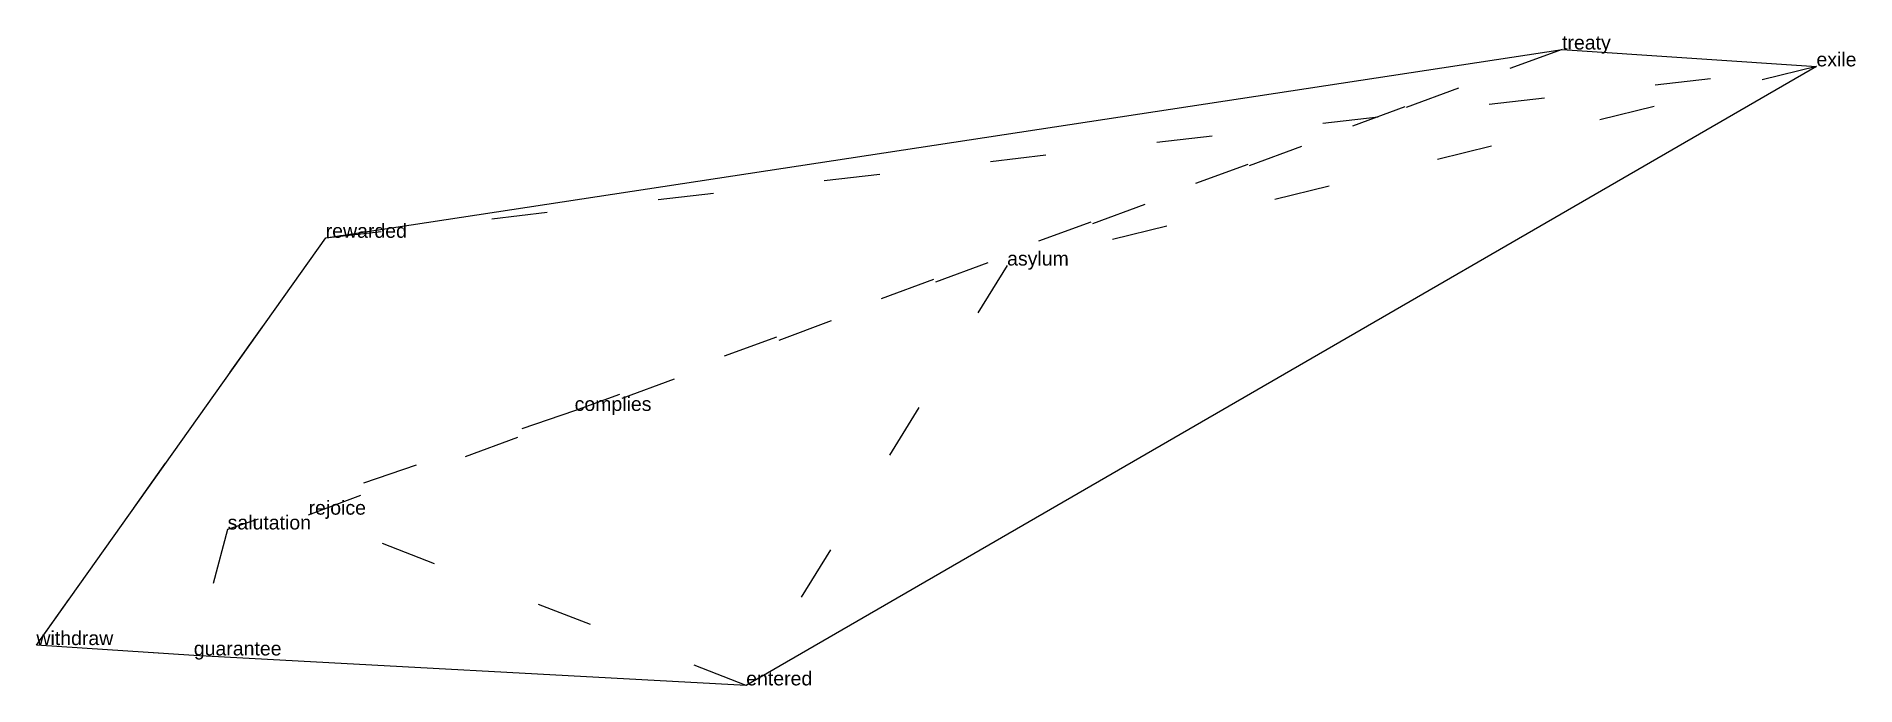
# Model space of a CAD drawing. Extents: x -2.24 to 1.02, y -0.81 to 0.35.
import ezdxf

# ---------------------------------------------------------------- set-up
doc = ezdxf.new("R2010")
doc.units = 0
doc.linetypes.add('DOT', pattern=[0.2, 0, -0.2])
doc.layers.add('TEXT', color=1, linetype='CONTINUOUS')
doc.styles.get("Standard").update_dxf_attribs({"font": 'arial.ttf'})

msp = doc.modelspace()

# ---------------------------------------------------------------- linework, layer by layer
at = {"layer": 'INTERNAL', "linetype": 'DOT'}
msp.add_polyline3d([(-1.8958, -0.5289, 0), (-1.9564, -0.7547, 0), (-2.2387, -0.7361, 0), (-1.7199, -0.0061, 0), (0.9535, 0.3011, 0), (-0.4979, -0.0558, 0), (-0.9658, -0.8084, 0), (-1.7506, -0.5024, 0), (0.4973, 0.3314, 0), (-1.2735, -0.3164, 0), (-1.8958, -0.5289, 0)], close=True, dxfattribs=at)
at = {"layer": 'OUTLINE', "linetype": 'CONTINUOUS'}
msp.add_polyline3d([(-0.9658, -0.8084, 0), (-1.9564, -0.7547, 0), (-2.2387, -0.7361, 0), (-1.7199, -0.0061, 0), (0.4973, 0.3314, 0), (0.9535, 0.3011, 0), (-0.9658, -0.8084, 0)], close=True, dxfattribs=at)

# ---------------------------------------------------------------- texts
at = {"layer": 'TEXT'}
for s, p in [('treaty', (0.4973, 0.3314)), ('exile', (0.9535, 0.3011)), ('rewarded', (-1.7199, -0.0061)), ('asylum', (-0.4979, -0.0558)), ('complies', (-1.2735, -0.3164)), ('rejoice', (-1.7506, -0.5024)), ('salutation', (-1.8958, -0.5289)), ('withdraw', (-2.2387, -0.7361)), ('guarantee', (-1.9564, -0.7547)), ('entered', (-0.9658, -0.8084))]:
    msp.add_text(s, height=0.025, dxfattribs=at).set_placement(p)

doc.saveas('drawing.dxf')
